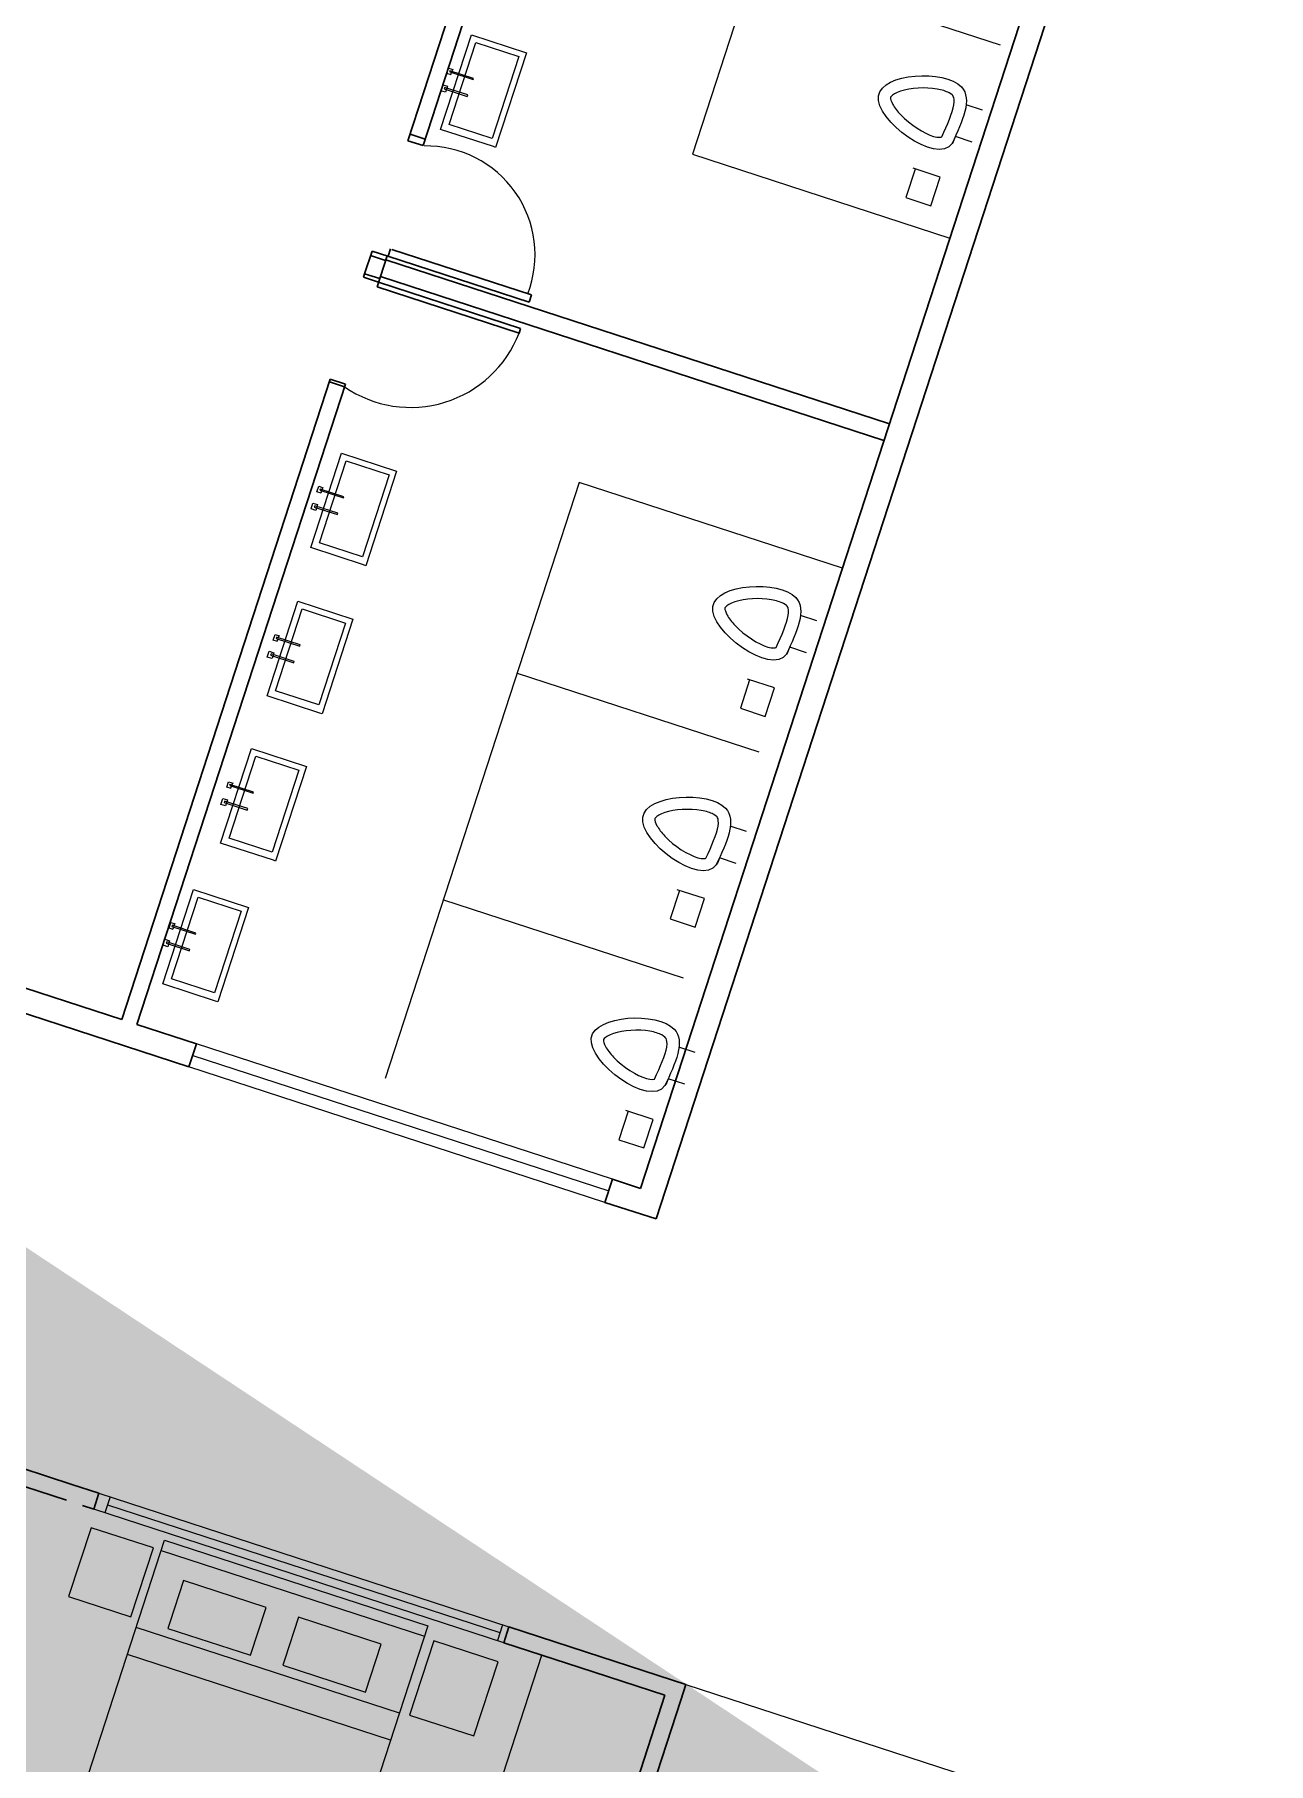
# Model space of a CAD drawing. Header units: metres. Extents: x 329311 to 330425, y 7396637 to 7397287.
# Drawn here: x 329855.04 to 329860.21, y 7397063.7 to 7397070.96 of the extents above; entities that cross this region are included whole.
import ezdxf

# ---------------------------------------------------------------- set-up
doc = ezdxf.new("R2010")
doc.units = ezdxf.units.M
doc.linetypes.add('CACHE2', pattern=[4.7625, 3.175, -1.5875])
doc.layers.get('0').update_dxf_attribs({"lineweight": 18})
for name, color, linetype, lineweight in [('AXES+POTEAUX', 6, 'CACHE2', 13), ('JANELAS', 5, 'Continuous', 25), ('LAYER01', 7, 'Continuous', 13), ('layout', 253, 'Continuous', 13), ('LINHAFINA', 7, 'Continuous', 15), ('LINHAGROSSA', 7, 'Continuous', 30)]:
    doc.layers.add(name, color=color, linetype=linetype, lineweight=lineweight)

msp = doc.modelspace()

# ---------------------------------------------------------------- hatches: boundary and pattern name
at = {"layer": 'AXES+POTEAUX'}
h = msp.add_hatch(dxfattribs=at)
h.set_pattern_fill('ANGLE', color=253, scale=0.025)
h.set_pattern_definition([(341.96263, (329827.33868, 7397103.38185), (0.0540704, 0.166043), [0.127, -0.047625]), (71.96263, (329827.33868, 7397103.38185), (-0.166043, 0.0540704), [0.127, -0.047625])])
edge = h.paths.add_edge_path()
edge.add_line((329864.6101, 7397055.789), (329863.0958, 7397056.2835))
edge.add_line((329851.7905, 7397059.9755), (329866.8648, 7397055.0527))
edge.add_line((329866.8648, 7397055.0527), (329867.1479, 7397055.9329))
edge.add_line((329867.1479, 7397055.9329), (329869.7329, 7397055.1151))
edge.add_line((329869.7329, 7397055.1151), (329869.4458, 7397054.2078))
edge.add_line((329869.4458, 7397054.2078), (329875.7012, 7397052.1708))
edge.add_line((329869.7584, 7397056.6696), (329868.2202, 7397057.1705))
edge.add_line((329866.0549, 7397057.8756), (329865.595, 7397056.5726))
edge.add_line((329865.595, 7397056.5726), (329853.0544, 7397060.6563))
edge.add_line((329855.5761, 7397058.7392), (329854.0448, 7397059.2393))
edge.add_line((329852.086, 7397060.9095), (329851.7905, 7397059.9755))
edge.add_line((329853.0544, 7397060.6563), (329853.4822, 7397061.9701))
edge.add_line((329853.4822, 7397061.9701), (329834.9823, 7397067.9654))
edge.add_line((329849.5049, 7397061.7398), (329852.086, 7397060.9095))
edge.add_line((329836.4817, 7397067.4771), (329851.7655, 7397062.5291))
edge.add_line((329833.9603, 7397065.8307), (329849.2254, 7397060.871))
edge.add_line((329849.2254, 7397060.871), (329849.5049, 7397061.7398))
edge.add_line((329846.9264, 7397061.6178), (329836.4103, 7397065.0347))
edge.add_line((329833.6802, 7397064.9687), (329833.9603, 7397065.8307))
edge.add_line((329830.5295, 7397065.9947), (329833.6802, 7397064.9687))
edge.add_line((329834.9823, 7397067.9654), (329839.2409, 7397080.9822))
edge.add_line((329830.5299, 7397066.0701), (329827.1804, 7397067.1618))
edge.add_line((329827.1804, 7397067.1618), (329831.4617, 7397080.3091))
edge.add_line((329831.4206, 7397080.3225), (329834.8437, 7397079.2078))
edge.add_line((329875.7012, 7397052.1708), (329876.0282, 7397053.1751))
edge.add_line((329873.3747, 7397052.9284), (329871.8694, 7397053.4215))
edge.add_line((329876.0282, 7397053.1751), (329871.5188, 7397054.6435))
edge.add_line((329871.9143, 7397055.9675), (329866.0549, 7397057.8756))
edge.add_line((329871.5188, 7397054.6435), (329871.9143, 7397055.9675))
edge.add_line((329862.3505, 7397057.6291), (329860.7789, 7397058.1409))
edge.add_line((329857.8128, 7397059.1067), (329856.3115, 7397059.5956))

# ---------------------------------------------------------------- linework, layer by layer
for centre, radius, start, end in [((329856.6791, 7397070.0359), 0.4568, 339.0331, 91.15624), ((329856.6135, 7397069.8839), 0.4886, 235.38384, 338.81012)]:
    msp.add_arc(centre, radius, start, end)
at = {"layer": 'JANELAS'}
for p, q in [((329855.6989, 7397066.6757), (329857.4451, 7397066.1071)), ((329857.4609, 7397066.1556), (329855.7147, 7397066.7242)), ((329857.4293, 7397066.0587), (329855.6831, 7397066.6273)), ((329855.3052, 7397064.8376), (329857.0263, 7397064.2771)), ((329855.3519, 7397064.8224), (329855.3302, 7397064.7557)), ((329855.3411, 7397064.7891), (329856.9884, 7397064.2526)), ((329857.0046, 7397064.2105), (329855.2835, 7397064.7709)), ((329856.9992, 7397064.286), (329856.9775, 7397064.2193))]:
    msp.add_line(p, q, dxfattribs=at)
at = {"layer": 'LAYER01'}
for p, q in [((329858.0547, 7397071.2524), (329857.796, 7397070.4579)), ((329859.0895, 7397070.9155), (329858.0547, 7397071.2524)), ((329857.796, 7397070.4579), (329858.877, 7397070.1059)), ((329857.3215, 7397069.0801), (329856.5068, 7397066.5784)), ((329858.4259, 7397068.7205), (329857.3215, 7397069.0801)), ((329857.061, 7397068.2802), (329858.0751, 7397067.9499)), ((329856.7513, 7397067.329), (329857.7578, 7397067.0013))]:
    msp.add_line(p, q, dxfattribs=at)
at = {"layer": 'layout'}
for p, q in [((329856.7393, 7397070.5621), (329856.8684, 7397070.9586)), ((329856.8684, 7397070.9586), (329857.0997, 7397070.8833)), ((329857.0997, 7397070.8833), (329856.9703, 7397070.486)), ((329856.7655, 7397070.7962), (329856.7731, 7397070.8195)), ((329856.7731, 7397070.8195), (329856.7921, 7397070.8133)), ((329856.7787, 7397070.8078), (329856.7772, 7397070.8032)), ((329856.7775, 7397070.8031), (329856.8764, 7397070.7709)), ((329856.8779, 7397070.7755), (329856.7787, 7397070.8078)), ((329856.7893, 7397070.8142), (329856.7814, 7397070.791)), ((329856.7406, 7397070.7245), (329856.7487, 7397070.7493)), ((329856.7487, 7397070.7493), (329856.7683, 7397070.7429)), ((329856.756, 7397070.7382), (329856.7542, 7397070.7324)), ((329856.7542, 7397070.7324), (329856.8514, 7397070.7008)), ((329856.8532, 7397070.7065), (329856.756, 7397070.7382)), ((329856.7683, 7397070.7429), (329856.7603, 7397070.7181)), ((329856.783, 7397070.7905), (329856.7655, 7397070.7962)), ((329856.8764, 7397070.7709), (329856.8779, 7397070.7755)), ((329856.7603, 7397070.7181), (329856.7406, 7397070.7245)), ((329856.8514, 7397070.7008), (329856.8532, 7397070.7065)), ((329859.0133, 7397070.6428), (329858.9451, 7397070.6651)), ((329856.9613, 7397070.4898), (329856.7393, 7397070.5621)), ((329858.9698, 7397070.5092), (329858.9, 7397070.532)), ((329856.9703, 7397070.486), (329856.9613, 7397070.4898)), ((329858.7317, 7397070.3957), (329858.6927, 7397070.2761)), ((329858.8365, 7397070.3616), (329858.7225, 7397070.3987)), ((329858.7976, 7397070.2419), (329858.8365, 7397070.3616)), ((329858.6927, 7397070.2761), (329858.7976, 7397070.2419)), ((329856.1942, 7397068.8066), (329856.3233, 7397069.2031)), ((329856.3233, 7397069.2031), (329856.5546, 7397069.1278)), ((329856.2204, 7397069.0407), (329856.228, 7397069.064)), ((329856.228, 7397069.064), (329856.247, 7397069.0578)), ((329856.5546, 7397069.1278), (329856.4252, 7397068.7305)), ((329856.1955, 7397068.969), (329856.2036, 7397068.9938)), ((329856.2036, 7397068.9938), (329856.2232, 7397068.9874)), ((329856.2379, 7397069.035), (329856.2204, 7397069.0407)), ((329856.2336, 7397069.0523), (329856.2321, 7397069.0477)), ((329856.2324, 7397069.0476), (329856.3313, 7397069.0154)), ((329856.3328, 7397069.02), (329856.2336, 7397069.0523)), ((329856.2442, 7397069.0587), (329856.2363, 7397069.0355)), ((329856.3313, 7397069.0154), (329856.3328, 7397069.02)), ((329856.2152, 7397068.9626), (329856.1955, 7397068.969)), ((329856.2109, 7397068.9827), (329856.2091, 7397068.977)), ((329856.2091, 7397068.977), (329856.3063, 7397068.9453)), ((329856.3081, 7397068.951), (329856.2109, 7397068.9827)), ((329856.2232, 7397068.9874), (329856.2152, 7397068.9626)), ((329856.3063, 7397068.9453), (329856.3081, 7397068.951)), ((329856.4162, 7397068.7343), (329856.1942, 7397068.8066)), ((329856.4252, 7397068.7305), (329856.4162, 7397068.7343)), ((329856.0108, 7397068.1848), (329856.1399, 7397068.5813)), ((329856.1399, 7397068.5813), (329856.3712, 7397068.506)), ((329856.3712, 7397068.506), (329856.2418, 7397068.1087)), ((329858.3181, 7397068.4993), (329858.2498, 7397068.5215)), ((329856.0371, 7397068.4188), (329856.0447, 7397068.4422)), ((329856.0546, 7397068.4132), (329856.0371, 7397068.4188)), ((329856.0447, 7397068.4422), (329856.0636, 7397068.436)), ((329856.0502, 7397068.4305), (329856.0487, 7397068.4259)), ((329856.049, 7397068.4258), (329856.1479, 7397068.3936)), ((329856.1494, 7397068.3982), (329856.0502, 7397068.4305)), ((329856.0608, 7397068.4369), (329856.053, 7397068.4137)), ((329856.0121, 7397068.3472), (329856.0202, 7397068.372)), ((329856.0318, 7397068.3408), (329856.0121, 7397068.3472)), ((329856.0202, 7397068.372), (329856.0399, 7397068.3656)), ((329856.0276, 7397068.3609), (329856.0257, 7397068.3551)), ((329856.0257, 7397068.3551), (329856.1229, 7397068.3235)), ((329856.1247, 7397068.3292), (329856.0276, 7397068.3609)), ((329856.0399, 7397068.3656), (329856.0318, 7397068.3408)), ((329856.1479, 7397068.3936), (329856.1494, 7397068.3982)), ((329858.2745, 7397068.3657), (329858.2047, 7397068.3884)), ((329856.1229, 7397068.3235), (329856.1247, 7397068.3292)), ((329858.0364, 7397068.2522), (329857.9974, 7397068.1325)), ((329858.1413, 7397068.2181), (329858.0272, 7397068.2552)), ((329858.1023, 7397068.0984), (329858.1413, 7397068.2181)), ((329856.2329, 7397068.1125), (329856.0108, 7397068.1848)), ((329857.9974, 7397068.1325), (329858.1023, 7397068.0984)), ((329856.2418, 7397068.1087), (329856.2329, 7397068.1125)), ((329855.8159, 7397067.5668), (329855.945, 7397067.9632)), ((329855.945, 7397067.9632), (329856.1763, 7397067.8879)), ((329856.1763, 7397067.8879), (329856.0469, 7397067.4906)), ((329855.8422, 7397067.8008), (329855.8498, 7397067.8241)), ((329855.8597, 7397067.7951), (329855.8422, 7397067.8008)), ((329855.8498, 7397067.8241), (329855.8687, 7397067.8179)), ((329855.8553, 7397067.8124), (329855.8539, 7397067.8078)), ((329855.8541, 7397067.8078), (329855.953, 7397067.7755)), ((329855.9545, 7397067.7801), (329855.8553, 7397067.8124)), ((329855.866, 7397067.8188), (329855.8581, 7397067.7956)), ((329855.953, 7397067.7755), (329855.9545, 7397067.7801)), ((329855.8172, 7397067.7291), (329855.8253, 7397067.7539)), ((329855.8369, 7397067.7227), (329855.8172, 7397067.7291)), ((329855.8253, 7397067.7539), (329855.845, 7397067.7475)), ((329855.8327, 7397067.7428), (329855.8308, 7397067.7371)), ((329855.8308, 7397067.7371), (329855.928, 7397067.7054)), ((329855.9299, 7397067.7111), (329855.8327, 7397067.7428)), ((329855.845, 7397067.7475), (329855.8369, 7397067.7227)), ((329855.928, 7397067.7054), (329855.9299, 7397067.7111)), ((329858.0236, 7397067.615), (329857.9554, 7397067.6373)), ((329856.038, 7397067.4945), (329855.8159, 7397067.5668)), ((329856.0469, 7397067.4906), (329856.038, 7397067.4945)), ((329857.9801, 7397067.4814), (329857.9103, 7397067.5041)), ((329855.5731, 7397066.9758), (329855.7022, 7397067.3723)), ((329855.7022, 7397067.3723), (329855.9335, 7397067.2969)), ((329857.742, 7397067.3679), (329857.703, 7397067.2482)), ((329857.8468, 7397067.3338), (329857.7328, 7397067.3709)), ((329857.8078, 7397067.2141), (329857.8468, 7397067.3338)), ((329855.9335, 7397067.2969), (329855.8041, 7397066.8996)), ((329857.703, 7397067.2482), (329857.8078, 7397067.2141)), ((329855.5994, 7397067.2098), (329855.6069, 7397067.2331)), ((329855.6168, 7397067.2041), (329855.5994, 7397067.2098)), ((329855.6069, 7397067.2331), (329855.6259, 7397067.227)), ((329855.6125, 7397067.2214), (329855.611, 7397067.2169)), ((329855.6113, 7397067.2168), (329855.7102, 7397067.1846)), ((329855.7117, 7397067.1891), (329855.6125, 7397067.2214)), ((329855.6231, 7397067.2279), (329855.6152, 7397067.2046)), ((329855.7102, 7397067.1846), (329855.7117, 7397067.1891)), ((329855.5744, 7397067.1381), (329855.5825, 7397067.1629)), ((329855.5941, 7397067.1317), (329855.5744, 7397067.1381)), ((329855.5825, 7397067.1629), (329855.6021, 7397067.1565)), ((329855.5898, 7397067.1518), (329855.588, 7397067.1461)), ((329855.588, 7397067.1461), (329855.6852, 7397067.1145)), ((329855.687, 7397067.1202), (329855.5898, 7397067.1518)), ((329855.6021, 7397067.1565), (329855.5941, 7397067.1317)), ((329855.6852, 7397067.1145), (329855.687, 7397067.1202)), ((329855.7951, 7397066.9035), (329855.5731, 7397066.9758)), ((329855.8041, 7397066.8996), (329855.7951, 7397066.9035)), ((329857.808, 7397066.6881), (329857.7398, 7397066.7103)), ((329857.7645, 7397066.5545), (329857.6947, 7397066.5772)), ((329857.5264, 7397066.441), (329857.4874, 7397066.3213)), ((329857.6312, 7397066.4069), (329857.5172, 7397066.444)), ((329857.5922, 7397066.2872), (329857.6312, 7397066.4069)), ((329857.4874, 7397066.3213), (329857.5922, 7397066.2872)), ((329855.0882, 7397063.1269), (329855.5812, 7397064.6408)), ((329855.5812, 7397064.6408), (329856.6859, 7397064.281)), ((329855.5672, 7397064.5978), (329856.6719, 7397064.238)), ((329855.6597, 7397064.4718), (329855.6022, 7397064.2954)), ((329856.0074, 7397064.3586), (329855.6597, 7397064.4718)), ((329855.9419, 7397064.1574), (329856.0074, 7397064.3586)), ((329856.5667, 7397063.9148), (329855.462, 7397064.2746)), ((329855.6022, 7397064.2954), (329855.5939, 7397064.2707)), ((329856.1425, 7397064.3174), (329856.0851, 7397064.1409)), ((329856.4903, 7397064.2041), (329856.1425, 7397064.3174)), ((329856.6859, 7397064.281), (329856.193, 7397062.7671)), ((329855.5939, 7397064.2707), (329855.9419, 7397064.1574)), ((329856.4247, 7397064.0029), (329856.4903, 7397064.2041)), ((329856.5297, 7397063.8013), (329855.425, 7397064.161)), ((329856.0851, 7397064.1409), (329856.0767, 7397064.1162)), ((329856.454, 7397061.9769), (329857.1644, 7397064.1585)), ((329856.0767, 7397064.1162), (329856.4247, 7397064.0029))]:
    msp.add_line(p, q, dxfattribs=at)
for points in [[(329856.7755, 7397070.5828), (329856.8874, 7397070.9265), (329857.0684, 7397070.8676), (329856.9564, 7397070.5238)], [(329856.2304, 7397068.8273), (329856.3423, 7397069.171), (329856.5233, 7397069.1121), (329856.4113, 7397068.7684)], [(329856.047, 7397068.2055), (329856.159, 7397068.5492), (329856.3399, 7397068.4903), (329856.228, 7397068.1465)], [(329855.8521, 7397067.5874), (329855.9641, 7397067.9312), (329856.145, 7397067.8723), (329856.0331, 7397067.5285)], [(329855.6093, 7397066.9964), (329855.7212, 7397067.3402), (329855.9022, 7397067.2813), (329855.7902, 7397066.9375)], [(329855.5341, 7397064.6079), (329855.2722, 7397064.6932), (329855.1779, 7397064.4038), (329855.4398, 7397064.3185)], [(329856.981, 7397064.1306), (329856.7107, 7397064.2186), (329856.6092, 7397063.9069), (329856.8795, 7397063.8189)]]:
    msp.add_lwpolyline(points, close=True, dxfattribs=at)
for points in [[(329858.9, 7397070.532), (329858.8861, 7397070.5033), (329858.5773, 7397070.7031), (329858.9252, 7397070.7406), (329858.8861, 7397070.5033)], [(329858.2047, 7397068.3884), (329858.1908, 7397068.3597), (329857.882, 7397068.5596), (329858.2299, 7397068.597), (329858.1908, 7397068.3597)], [(329857.9103, 7397067.5041), (329857.8964, 7397067.4754), (329857.5876, 7397067.6753), (329857.9355, 7397067.7128), (329857.8964, 7397067.4754)], [(329857.6947, 7397066.5772), (329857.6808, 7397066.5485), (329857.372, 7397066.7484), (329857.7198, 7397066.7858), (329857.6808, 7397066.5485)]]:
    msp.add_spline(points, degree=3, dxfattribs=at)
for points in [[(329858.8426, 7397070.5309), (329858.8409, 7397070.53), (329858.829, 7397070.5274), (329858.7691, 7397070.5438), (329858.7093, 7397070.5822), (329858.6563, 7397070.6383), (329858.6445, 7397070.654), (329858.6299, 7397070.6804), (329858.6278, 7397070.6907), (329858.6277, 7397070.6976), (329858.6272, 7397070.6966), (329858.6363, 7397070.7065), (329858.65, 7397070.7155), (329858.7107, 7397070.7361), (329858.7747, 7397070.7402), (329858.8437, 7397070.7279), (329858.8615, 7397070.7221), (329858.885, 7397070.7098), (329858.889, 7397070.7052), (329858.8945, 7397070.6952), (329858.8966, 7397070.6844), (329858.8883, 7397070.6325), (329858.8668, 7397070.5827), (329858.8426, 7397070.5309)], [(329858.1474, 7397068.3874), (329858.1457, 7397068.3864), (329858.1337, 7397068.3839), (329858.0738, 7397068.4003), (329858.0141, 7397068.4387), (329857.961, 7397068.4948), (329857.9492, 7397068.5105), (329857.9347, 7397068.5368), (329857.9325, 7397068.5471), (329857.9325, 7397068.554), (329857.9319, 7397068.5531), (329857.9411, 7397068.563), (329857.9547, 7397068.572), (329858.0154, 7397068.5926), (329858.0794, 7397068.5966), (329858.1485, 7397068.5844), (329858.1662, 7397068.5785), (329858.1897, 7397068.5662), (329858.1937, 7397068.5617), (329858.1992, 7397068.5516), (329858.2014, 7397068.5408), (329858.193, 7397068.489), (329858.1715, 7397068.4391), (329858.1474, 7397068.3874)], [(329857.8529, 7397067.5031), (329857.8512, 7397067.5022), (329857.8393, 7397067.4996), (329857.7794, 7397067.516), (329857.7196, 7397067.5544), (329857.6665, 7397067.6105), (329857.6548, 7397067.6262), (329857.6402, 7397067.6525), (329857.638, 7397067.6629), (329857.638, 7397067.6698), (329857.6375, 7397067.6688), (329857.6466, 7397067.6787), (329857.6603, 7397067.6877), (329857.721, 7397067.7083), (329857.785, 7397067.7124), (329857.854, 7397067.7001), (329857.8718, 7397067.6943), (329857.8953, 7397067.682), (329857.8993, 7397067.6774), (329857.9047, 7397067.6673), (329857.9069, 7397067.6566), (329857.8985, 7397067.6047), (329857.8771, 7397067.5548), (329857.8529, 7397067.5031)], [(329857.6373, 7397066.5762), (329857.6356, 7397066.5753), (329857.6237, 7397066.5727), (329857.5638, 7397066.5891), (329857.504, 7397066.6275), (329857.4509, 7397066.6836), (329857.4392, 7397066.6993), (329857.4246, 7397066.7256), (329857.4224, 7397066.7359), (329857.4224, 7397066.7428), (329857.4219, 7397066.7419), (329857.431, 7397066.7518), (329857.4447, 7397066.7608), (329857.5054, 7397066.7814), (329857.5693, 7397066.7854), (329857.6384, 7397066.7732), (329857.6562, 7397066.7673), (329857.6797, 7397066.755), (329857.6837, 7397066.7505), (329857.6891, 7397066.7404), (329857.6913, 7397066.7296), (329857.6829, 7397066.6778), (329857.6615, 7397066.6279), (329857.6373, 7397066.5762)]]:
    msp.add_open_spline(points, degree=3, knots=[0.006653, 0.006653, 0.006653, 0.006653, 0.101555, 0.101555, 0.286179, 0.286179, 0.356381, 0.356381, 0.426582, 0.426582, 0.496783, 0.496783, 0.584163, 0.584163, 0.765346, 0.765346, 0.841931, 0.841931, 0.918517, 0.918517, 1.019343, 1.019343, 1.191805, 1.191805, 1.191805, 1.191805], dxfattribs=at)
at = {"layer": 'LINHAFINA'}
msp.add_line((329857.7692, 7397064.0352), (329859.6339, 7397063.428), dxfattribs=at)
at = {"layer": 'LINHAGROSSA'}
for p, q in [((329857.4228, 7397073.0345), (329856.6022, 7397070.5147)), ((329856.6656, 7397070.494), (329857.4861, 7397073.0139)), ((329836.7015, 7397072.9157), (329855.4011, 7397066.8263)), ((329836.573, 7397072.8503), (329855.6831, 7397066.6273)), ((329857.6436, 7397065.9889), (329859.7283, 7397072.3909)), ((329857.5782, 7397066.1174), (329859.5998, 7397072.3256)), ((329856.6656, 7397070.494), (329856.6022, 7397070.5147)), ((329856.6743, 7397070.5209), (329856.611, 7397070.5415)), ((329856.4204, 7397069.9565), (329856.4515, 7397070.0517)), ((329856.4452, 7397070.0324), (329856.5118, 7397070.0107)), ((329856.4515, 7397070.0517), (329856.5181, 7397070.03)), ((329856.4726, 7397069.9015), (329856.5148, 7397070.0311)), ((329858.6231, 7397069.3261), (329856.5094, 7397070.0144)), ((329857.1105, 7397069.8371), (329856.5181, 7397070.03)), ((329856.5191, 7397070.0297), (329856.5291, 7397070.0602)), ((329856.5345, 7397070.0584), (329857.1204, 7397069.8676)), ((329856.4204, 7397069.9565), (329856.4155, 7397069.9413)), ((329856.4789, 7397069.9207), (329856.4155, 7397069.9413)), ((329856.4838, 7397069.9358), (329856.4204, 7397069.9565)), ((329856.4866, 7397069.9445), (329858.6003, 7397069.2562)), ((329857.0691, 7397069.7073), (329856.4726, 7397069.9015)), ((329856.4789, 7397069.9207), (329857.0753, 7397069.7265)), ((329857.1204, 7397069.8676), (329857.1105, 7397069.8371)), ((329857.0753, 7397069.7265), (329857.0691, 7397069.7073)), ((329856.2763, 7397069.5138), (329855.4011, 7397066.8263)), ((329856.3359, 7397069.4818), (329856.2726, 7397069.5024)), ((329856.3396, 7397069.4932), (329856.2763, 7397069.5138)), ((329855.4645, 7397066.8057), (329856.3396, 7397069.4932)), ((329855.4645, 7397066.8057), (329855.7147, 7397066.7242)), ((329855.6831, 7397066.6273), (329855.7147, 7397066.7242)), ((329857.4293, 7397066.0587), (329857.4609, 7397066.1556)), ((329857.4609, 7397066.1556), (329857.5782, 7397066.1174)), ((329857.4293, 7397066.0587), (329857.6436, 7397065.9889)), ((329854.3541, 7397065.0736), (329855.1693, 7397064.8081)), ((329854.3758, 7397065.1403), (329855.191, 7397064.8748)), ((329855.191, 7397064.8748), (329855.3052, 7397064.8376)), ((329855.236, 7397064.7864), (329855.2835, 7397064.7709)), ((329855.3052, 7397064.8376), (329855.2835, 7397064.7709)), ((329857.0046, 7397064.2105), (329857.0263, 7397064.2771)), ((329857.0263, 7397064.2771), (329857.4125, 7397064.1514)), ((329857.0046, 7397064.2105), (329857.3241, 7397064.1065)), ((329857.4125, 7397064.1514), (329857.7692, 7397064.0352)), ((329857.3241, 7397064.1065), (329857.6809, 7397063.9903)), ((329856.9705, 7397061.8087), (329857.6809, 7397063.9903)), ((329857.7692, 7397064.0352), (329857.7475, 7397063.9686)), ((329857.479, 7397063.144), (329857.7475, 7397063.9686))]:
    msp.add_line(p, q, dxfattribs=at)

doc.saveas('drawing.dxf')
